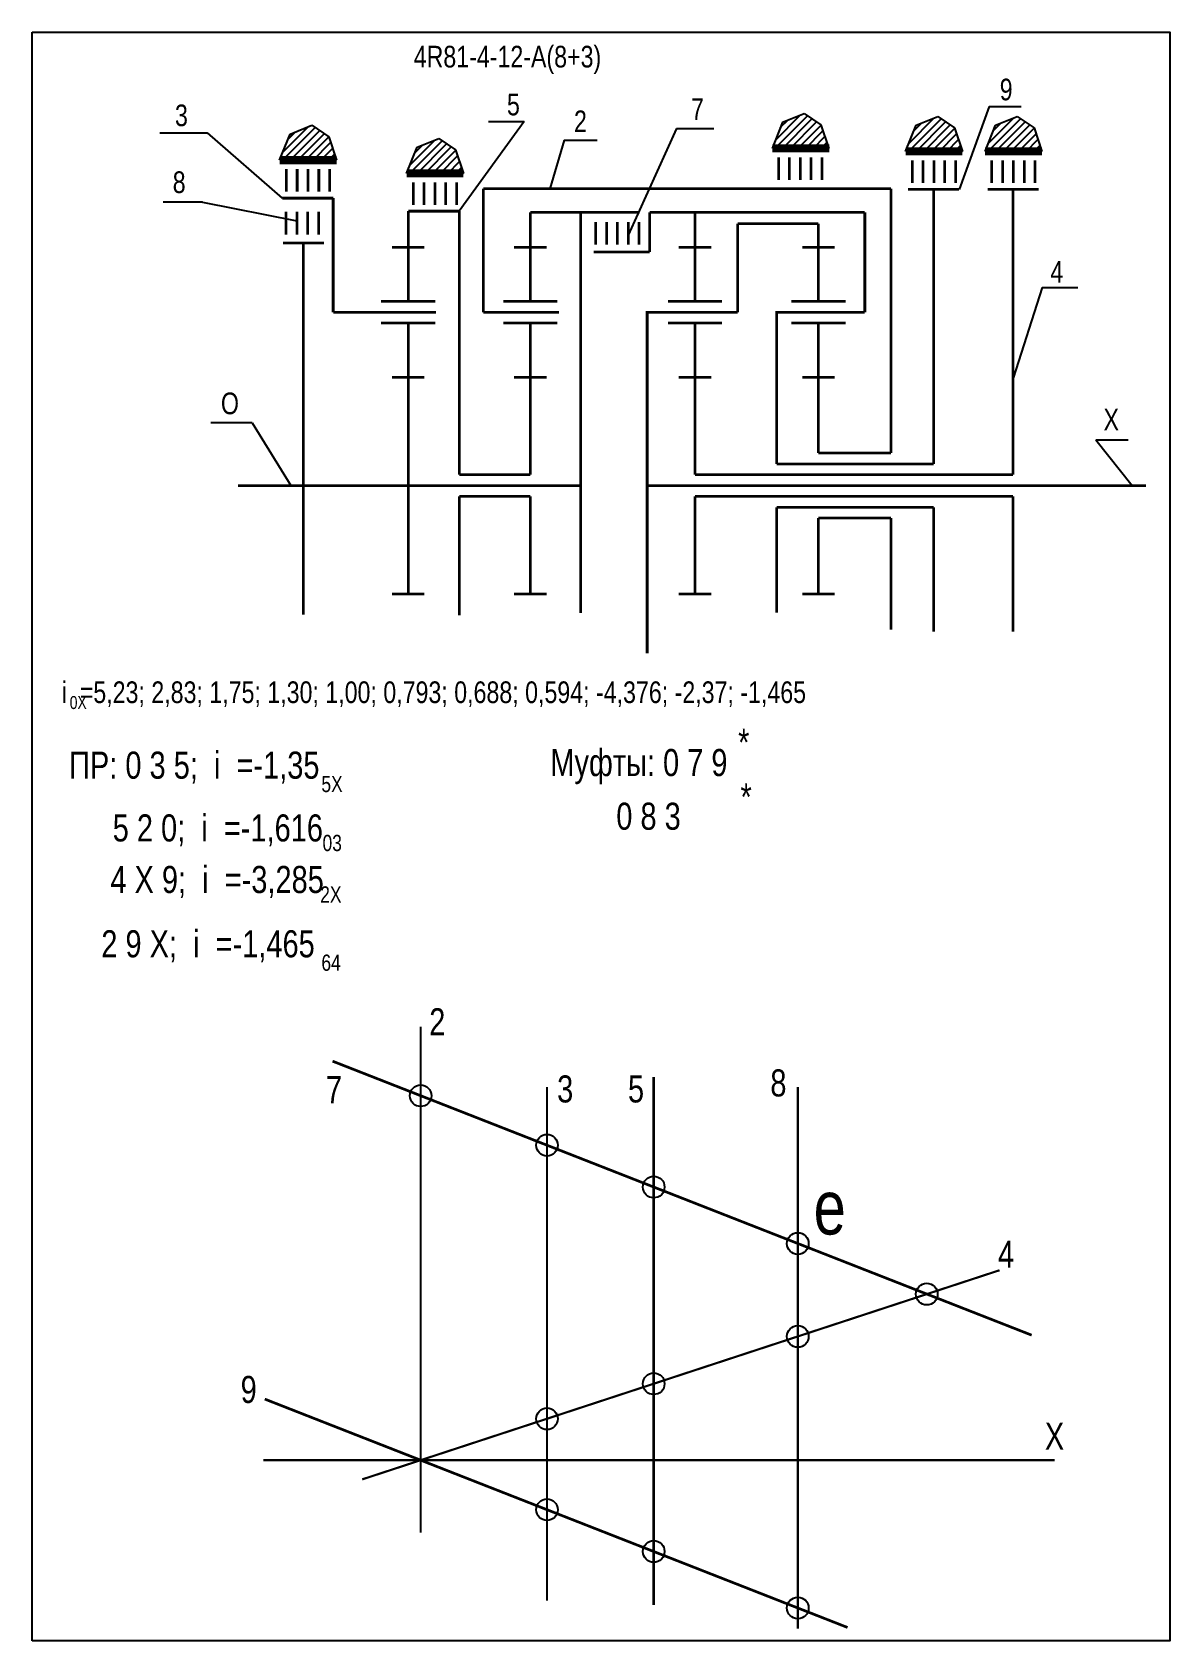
# Model space of a CAD drawing. Extents: x -352 to -142, y 153 to 450.
import ezdxf

# ---------------------------------------------------------------- set-up
doc = ezdxf.new("R2010")
doc.units = 0
doc.header["$LTSCALE"] = 15
doc.layers.get('0').update_dxf_attribs({"linetype": 'CONTINUOUS'})
doc.layers.add('DIM', color=92, linetype='CONTINUOUS')
doc.layers.add('MAIN', color=5, linetype='CONTINUOUS')
doc.styles.add('AMK', font='amk.shx', dxfattribs={"width": 0.8})

msp = doc.modelspace()

# ---------------------------------------------------------------- hatches: boundary and pattern name
at = {"layer": 'DIM'}
h = msp.add_hatch(dxfattribs=at)
h.set_pattern_fill('_USER', color=0, angle=45, style=0, pattern_type=0)
h.set_pattern_definition([(45, (36.3603, 2.7148), (-0.7071068, 0.7071068), [])])
h.paths.add_polyline_path([(-213.94, 433.23), (-215.88, 428.41), (-205.38, 428.41), (-206.83, 432.74), (-209.95, 434.85)])
h = msp.add_hatch(dxfattribs=at)
h.set_pattern_fill('_USER', color=0, angle=45, style=0, pattern_type=0)
h.set_pattern_definition([(45, (61.0366, 2.1589), (-0.7071068, 0.7071068), [])])
h.paths.add_polyline_path([(-189.26, 432.68), (-191.2, 427.86), (-180.71, 427.86), (-182.16, 432.18), (-185.27, 434.3)])
h = msp.add_hatch(dxfattribs=at)
h.set_pattern_fill('_USER', color=0, angle=45, style=0, pattern_type=0)
h.set_pattern_definition([(45, (75.7034, 2.1589), (-0.7071068, 0.7071068), [])])
h.paths.add_polyline_path([(-174.59, 432.68), (-176.54, 427.86), (-166.04, 427.86), (-167.49, 432.18), (-170.6, 434.3)])
h = msp.add_hatch(dxfattribs=at)
h.set_pattern_fill('_USER', color=0, angle=45, style=0, pattern_type=0)
h.set_pattern_definition([(45, (-54.5082, 0.5403), (-0.7071068, 0.7071068), [])])
h.paths.add_polyline_path([(-304.8, 431.06), (-306.75, 426.24), (-296.25, 426.24), (-297.7, 430.56), (-300.82, 432.68)])
h = msp.add_hatch(dxfattribs=at)
h.set_pattern_fill('_USER', color=0, angle=45, style=0, pattern_type=0)
h.set_pattern_definition([(45, (-31.0735, -1.8986), (-0.7071068, 0.7071068), [])])
h.paths.add_polyline_path([(-281.37, 428.62), (-283.31, 423.8), (-272.82, 423.8), (-274.27, 428.12), (-277.38, 430.24)])

# ---------------------------------------------------------------- linework, layer by layer
at = {"const_width": 0.4}
for points in [[(-280.72, 266.24), (-280.72, 172.82)], [(-257.4, 255.14), (-257.4, 160.27)], [(-211.1, 255.14), (-211.1, 155.11)], [(-291.52, 182.67), (-173.85, 221.29)]]:
    msp.add_lwpolyline(points, dxfattribs=at)
at = {"layer": 'DIM', "color": 0}
for p, q in [((-213.94, 433.23), (-209.95, 434.85)), ((-209.95, 434.85), (-206.83, 432.74)), ((-189.26, 432.68), (-185.27, 434.3)), ((-185.27, 434.3), (-182.16, 432.18)), ((-175.8, 436.17), (-181.33, 420.84)), ((-175.8, 436.17), (-169.89, 436.17)), ((-174.59, 432.68), (-170.6, 434.3)), ((-170.6, 434.3), (-167.49, 432.18)), ((-328.87, 431.28), (-320.15, 431.28)), ((-320.15, 431.28), (-306.28, 419.22)), ((-306.75, 426.24), (-304.8, 431.06)), ((-304.8, 431.06), (-300.82, 432.68)), ((-300.82, 432.68), (-297.7, 430.56)), ((-261.62, 433.4), (-273.59, 416.82)), ((-268.19, 433.4), (-261.62, 433.4)), ((-233.49, 432.11), (-242.39, 412.38)), ((-233.49, 432.11), (-226.62, 432.11)), ((-213.94, 433.23), (-215.81, 428.41)), ((-206.83, 432.74), (-205.38, 428.41)), ((-191.2, 427.86), (-189.26, 432.68)), ((-182.16, 432.18), (-180.71, 427.86)), ((-176.54, 427.86), (-174.59, 432.68)), ((-167.49, 432.18), (-166.04, 427.86)), ((-297.7, 430.56), (-296.25, 426.24)), ((-283.31, 423.8), (-281.37, 428.62)), ((-281.37, 428.62), (-277.38, 430.24)), ((-277.38, 430.24), (-274.27, 428.12)), ((-274.27, 428.12), (-272.82, 423.8)), ((-254.25, 429.9), (-256.87, 420.96)), ((-254.25, 429.9), (-248.11, 429.9)), ((-214.63, 428.22), (-207.71, 428.22)), ((-305.5, 426.05), (-298.58, 426.05)), ((-189.95, 427.67), (-183.04, 427.67)), ((-175.28, 427.67), (-168.37, 427.67)), ((-321.01, 418.47), (-328.27, 418.47)), ((-321.01, 418.47), (-303.56, 415.04)), ((-165.97, 402.74), (-171.36, 386)), ((-165.97, 402.74), (-159.4, 402.74)), ((-311.84, 377.72), (-319.44, 377.72)), ((-311.84, 377.72), (-304.7, 366.16)), ((-156.06, 374.62), (-150.15, 374.62)), ((-156.06, 374.62), (-149.38, 366.16))]:
    msp.add_line(p, q, dxfattribs=at)
for points, const_width in [([(-296.87, 419.22), (-296.87, 398.16)], 0.5), ([(-269.17, 398.16), (-269.17, 420.96)], 0.5), ([(-269.17, 420.96), (-193.92, 420.96)], 0.5), ([(-193.92, 420.96), (-193.92, 372.16)], 0.5), ([(-186.03, 420.84), (-186.03, 370.16)], 0.5), ([(-171.36, 420.84), (-171.36, 368.16)], 0.5), ([(-283.02, 416.82), (-273.59, 416.82)], 0.5), ([(-273.59, 416.82), (-273.59, 368.16)], 0.5), ([(-240.29, 416.63), (-260.47, 416.63)], 0.5), ([(-251.16, 342.65), (-251.16, 416.63)], 0.5), ([(-238.45, 409.27), (-238.45, 416.6)], 0.5), ([(-238.45, 416.6), (-198.73, 416.6)], 0.5), ([(-198.73, 398.16), (-198.73, 416.6)], 0.5), ([(-207.29, 414.53), (-222.21, 414.53)], 0.5), ([(-222.21, 398.16), (-222.21, 414.53)], 0.5), ([(-306.13, 410.93), (-298.58, 410.93)], 0.5), ([(-302.36, 410.93), (-302.36, 342.3)], 0.5), ([(-234.96, 398.16), (-238.91, 398.16), (-238.91, 335.2)], 0.5), ([(-212.1, 398.16), (-215.01, 398.16), (-215.01, 370.16)], 0.5), ([(-207.29, 372.16), (-193.92, 372.16)], 0.5), ([(-273.59, 368.16), (-260.47, 368.16)], 0.5), ([(-230.09, 368.16), (-207.29, 368.16)], 0.5), ([(-215.01, 370.16), (-186.03, 370.16)], 0.5), ([(-207.29, 368.16), (-171.36, 368.16)], 0.5), ([(-314.41, 366.16), (-251.16, 366.16)], 0.5), ([(-238.91, 366.16), (-207.81, 366.16)], 0.5), ([(-230.09, 366.16), (-212.56, 366.16)], 0.5), ([(-215.01, 366.16), (-146.85, 366.16)], 0.5), ([(-215.01, 366.16), (-211.11, 366.16)], 0.5), ([(-273.59, 364.16), (-260.47, 364.16)], 0.5), ([(-273.59, 364.16), (-273.59, 342.23)], 0.5), ([(-230.09, 364.16), (-207.29, 364.16)], 0.5), ([(-215.01, 362.16), (-186.03, 362.16)], 0.5), ([(-215.01, 362.16), (-215.01, 342.67)], 0.5), ([(-207.29, 364.16), (-171.36, 364.16)], 0.5), ([(-186.03, 362.16), (-186.03, 339.2)], 0.5), ([(-171.36, 364.16), (-171.36, 339.2)], 0.5), ([(-207.29, 360.16), (-193.92, 360.16)], 0.5), ([(-193.92, 360.16), (-193.92, 339.57)], 0.5), ([(-167.93, 209.3), (-296.99, 259.89)], 0.5), ([(-237.7, 256.94), (-237.7, 159.48)], 0.5), ([(-201.92, 155.33), (-309.5, 197.5)], 0.5), ([(-309.78, 186.22), (-163.68, 186.22)], 0.4)]:
    msp.add_lwpolyline(points, dxfattribs=dict(at, const_width=const_width))
for centre in [(-280.72, 253.51), (-257.4, 244.37), (-237.7, 236.65), (-211.1, 226.22), (-187.29, 216.88), (-211.1, 209.07), (-237.7, 200.34), (-257.4, 193.87), (-257.4, 177.08), (-237.7, 169.36), (-211.1, 158.93)]:
    msp.add_circle(centre, 2, dxfattribs=at)
at = {"layer": 'MAIN'}
for points in [[(-352.43, 152.87), (-352.43, 449.87)], [(-352.43, 449.87), (-142.43, 449.87), (-142.43, 152.87), (-352.43, 152.87)]]:
    msp.add_lwpolyline(points, dxfattribs=at)
at = {"layer": 'MAIN', "color": 0}
for points, const_width in [([(-215.81, 428.41), (-205.31, 428.41)], 1.5), ([(-191.2, 427.86), (-180.71, 427.86)], 1.5), ([(-176.54, 427.86), (-166.04, 427.86)], 1.5), ([(-306.75, 426.24), (-296.25, 426.24)], 1.5), ([(-297.52, 424.59), (-297.52, 420.39)], 0.5), ([(-206.65, 426.76), (-206.65, 422.57)], 0.5), ([(-181.97, 426.21), (-181.97, 422.01)], 0.5), ([(-167.3, 426.21), (-167.3, 422.01)], 0.5), ([(-283.31, 423.8), (-272.82, 423.8)], 1.5), ([(-274.08, 422.15), (-274.08, 417.95)], 0.5), ([(-306.28, 419.22), (-296.87, 419.22)], 0.5), ([(-190.74, 420.84), (-181.33, 420.84)], 0.5), ([(-176.07, 420.84), (-166.66, 420.84)], 0.5), ([(-299.56, 416.71), (-299.56, 412.51)], 0.5), ([(-283.02, 410.16), (-283.02, 416.82)], 0.5), ([(-260.47, 410.16), (-260.47, 416.63)], 0.5), ([(-230.09, 410.16), (-230.09, 416.6)], 0.5), ([(-240.39, 414.85), (-240.39, 410.66)], 0.5), ([(-207.29, 400.16), (-207.29, 414.53)], 0.5), ([(-283.02, 410.16), (-286.02, 410.16)], 0.5), ([(-283.02, 400.16), (-283.02, 410.16)], 0.5), ([(-283.02, 410.16), (-280.02, 410.16)], 0.5), ([(-260.47, 410.16), (-263.47, 410.16)], 0.5), ([(-260.47, 400.16), (-260.47, 410.16)], 0.5), ([(-260.47, 410.16), (-257.47, 410.16)], 0.5), ([(-230.09, 410.16), (-233.09, 410.16)], 0.5), ([(-230.09, 400.16), (-230.09, 410.16)], 0.5), ([(-230.09, 410.16), (-227.09, 410.16)], 0.5), ([(-207.29, 410.16), (-210.29, 410.16)], 0.5), ([(-207.29, 410.16), (-204.29, 410.16)], 0.5), ([(-248.79, 409.27), (-238.45, 409.27)], 0.5), ([(-277.89, 398.16), (-296.87, 398.16)], 0.5), ([(-255.2, 398.16), (-269.17, 398.16)], 0.5), ([(-222.21, 398.16), (-234.96, 398.16)], 0.5), ([(-198.73, 398.16), (-212.1, 398.16)], 0.5), ([(-283.02, 396.16), (-288.02, 396.16)], 0.5), ([(-283.02, 386.16), (-283.02, 396.16), (-278.02, 396.16)], 0.5), ([(-260.47, 396.16), (-265.47, 396.16)], 0.5), ([(-260.47, 386.16), (-260.47, 396.16), (-255.47, 396.16)], 0.5), ([(-230.09, 396.16), (-235.09, 396.16)], 0.5), ([(-230.09, 386.16), (-230.09, 396.16), (-225.09, 396.16)], 0.5), ([(-207.29, 396.16), (-212.29, 396.16)], 0.5), ([(-207.29, 386.16), (-207.29, 396.16), (-202.29, 396.16)], 0.5), ([(-283.02, 386.16), (-286.02, 386.16)], 0.5), ([(-283.02, 366.16), (-283.02, 386.16)], 0.5), ([(-283.02, 386.16), (-280.02, 386.16)], 0.5), ([(-260.47, 386.16), (-263.47, 386.16)], 0.5), ([(-260.47, 368.16), (-260.47, 386.16)], 0.5), ([(-260.47, 386.16), (-257.47, 386.16)], 0.5), ([(-230.09, 386.16), (-233.09, 386.16)], 0.5), ([(-230.09, 368.16), (-230.09, 386.16)], 0.5), ([(-230.09, 386.16), (-227.09, 386.16)], 0.5), ([(-207.29, 386.16), (-210.29, 386.16)], 0.5), ([(-207.29, 372.16), (-207.29, 386.16)], 0.5), ([(-207.29, 386.16), (-204.29, 386.16)], 0.5), ([(-283.02, 366.16), (-283.02, 346.16)], 0.5), ([(-260.47, 364.16), (-260.47, 346.16)], 0.5), ([(-230.09, 364.16), (-230.09, 346.16)], 0.5), ([(-207.29, 360.16), (-207.29, 346.16)], 0.5), ([(-283.02, 346.16), (-286.02, 346.16)], 0.5), ([(-283.02, 346.16), (-280.02, 346.16)], 0.5), ([(-260.47, 346.16), (-263.47, 346.16)], 0.5), ([(-260.47, 346.16), (-257.47, 346.16)], 0.5), ([(-230.09, 346.16), (-233.09, 346.16)], 0.5), ([(-230.09, 346.16), (-227.09, 346.16)], 0.5), ([(-207.29, 346.16), (-210.29, 346.16)], 0.5), ([(-207.29, 346.16), (-204.29, 346.16)], 0.5)]:
    msp.add_lwpolyline(points, dxfattribs=dict(at, const_width=const_width))
for points in [[(-305.52, 424.59, 0.5, 0.5, 0), (-305.52, 420.39, 0.5, 0.5, 0)], [(-303.52, 424.59, 0.5, 0.5, 0), (-303.52, 420.39, 0.5, 0.5, 0)], [(-301.52, 424.59, 0.5, 0.5, 0), (-301.52, 420.39, 0.5, 0.5, 0)], [(-299.52, 424.59, 0.5, 0.5, 0), (-299.52, 420.39, 0.5, 0.5, 0)], [(-214.65, 426.76, 0.5, 0.5, 0), (-214.65, 422.57, 0.5, 0.5, 0)], [(-212.65, 426.76, 0.5, 0.5, 0), (-212.65, 422.57, 0.5, 0.5, 0)], [(-210.65, 426.76, 0.5, 0.5, 0), (-210.65, 422.57, 0.5, 0.5, 0)], [(-208.65, 426.76, 0.5, 0.5, 0), (-208.65, 422.57, 0.5, 0.5, 0)], [(-189.97, 426.21, 0.5, 0.5, 0), (-189.97, 422.01, 0.5, 0.5, 0)], [(-187.97, 426.21, 0.5, 0.5, 0), (-187.97, 422.01, 0.5, 0.5, 0)], [(-185.97, 426.21, 0.5, 0.5, 0), (-185.97, 422.01, 0.5, 0.5, 0)], [(-183.97, 426.21, 0.5, 0.5, 0), (-183.97, 422.01, 0.5, 0.5, 0)], [(-175.3, 426.21, 0.5, 0.5, 0), (-175.3, 422.01, 0.5, 0.5, 0)], [(-173.3, 426.21, 0.5, 0.5, 0), (-173.3, 422.01, 0.5, 0.5, 0)], [(-171.3, 426.21, 0.5, 0.5, 0), (-171.3, 422.01, 0.5, 0.5, 0)], [(-169.3, 426.21, 0.5, 0.5, 0), (-169.3, 422.01, 0.5, 0.5, 0)], [(-282.08, 422.15, 0.5, 0.5, 0), (-282.08, 417.95, 0.5, 0.5, 0)], [(-280.08, 422.15, 0.5, 0.5, 0), (-280.08, 417.95, 0.5, 0.5, 0)], [(-278.08, 422.15, 0.5, 0.5, 0), (-278.08, 417.95, 0.5, 0.5, 0)], [(-276.08, 422.15, 0.5, 0.5, 0), (-276.08, 417.95, 0.5, 0.5, 0)], [(-305.56, 416.71, 0.5, 0.5, 0), (-305.56, 412.51, 0.5, 0.5, 0)], [(-303.56, 416.71, 0.5, 0.5, 0), (-303.56, 412.51, 0.5, 0.5, 0)], [(-301.56, 416.71, 0.5, 0.5, 0), (-301.56, 412.51, 0.5, 0.5, 0)], [(-248.39, 414.85, 0.5, 0.5, 0), (-248.39, 410.66, 0.5, 0.5, 0)], [(-246.39, 414.85, 0.5, 0.5, 0), (-246.39, 410.66, 0.5, 0.5, 0)], [(-244.39, 414.85, 0.5, 0.5, 0), (-244.39, 410.66, 0.5, 0.5, 0)], [(-242.39, 414.85, 0.5, 0.5, 0), (-242.39, 410.66, 0.5, 0.5, 0)], [(-278.02, 400.16, 0.5, 0.5, 0), (-288.02, 400.16, 0.5, 0.5, 0)], [(-255.47, 400.16, 0.5, 0.5, 0), (-265.47, 400.16, 0.5, 0.5, 0)], [(-225.09, 400.16, 0.5, 0.5, 0), (-235.09, 400.16, 0.5, 0.5, 0)], [(-202.29, 400.16, 0.5, 0.5, 0), (-212.29, 400.16, 0.5, 0.5, 0)]]:
    msp.add_lwpolyline(points, format="xyseb", dxfattribs=at)

# ---------------------------------------------------------------- texts
at = {"layer": 'DIM', "color": 0, "style": 'AMK', "width": 0.8}
for s, height, p in [('4R81-4-12-A(8+3)', 4, (-282, 443.35)), ('9', 4, (-173.83, 437.28)), ('5', 4, (-264.79, 434.51)), ('7', 4, (-230.81, 433.68)), ('3', 4, (-326.07, 432.51)), ('2', 4, (-252.42, 431.41)), ('8', 4, (-326.49, 420.17)), ('4', 4, (-164.49, 403.62)), ('O', 4, (-317.59, 379.33)), ('X', 4, (-154.67, 376.35)), ('i  =5,23; 2,83; 1,75; 1,30; 1,00; 0,793; 0,688; 0,594; -4,376; -2,37; -1,465', 4, (-346.97, 326)), ('0X', 2.4, (-345.5, 324.9)), ('*', 5, (-222.12, 316.25)), (' ПР: 0 3 5;  i  =-1,35', 5, (-347.1, 312.04)), ('Муфты: 0 7 9', 5, (-256.78, 312.52)), ('5X', 3, (-299.04, 309.56)), ('*', 5, (-221.69, 306.18)), ('       0 8 3', 5, (-255.01, 302.61)), ('    5 2 0;  i  =-1,616', 5, (-343.51, 300.45)), ('03', 3, (-298.83, 298.67)), ('    4 X 9;  i  =-3,285', 5, (-343.94, 290.93)), ('2X', 3, (-299.26, 289.16)), ('     2 9 X;  i  =-1,465', 5, (-347.1, 279.06)), ('64', 3, (-299.04, 276.57)), ('2', 5, (-279.14, 264.66)), ('8', 5, (-216.17, 253.37)), ('7', 5, (-298.21, 252.12)), ('3', 5, (-255.53, 252.26)), ('5', 5, (-242.45, 252.26)), ('e', 10, (-208.18, 227.89)), ('4', 5, (-174.15, 221.76)), ('9', 5, (-313.95, 196.78)), ('X', 5, (-165.5, 188.14))]:
    msp.add_text(s, height=height, dxfattribs=at).set_placement(p)

doc.saveas('drawing.dxf')
